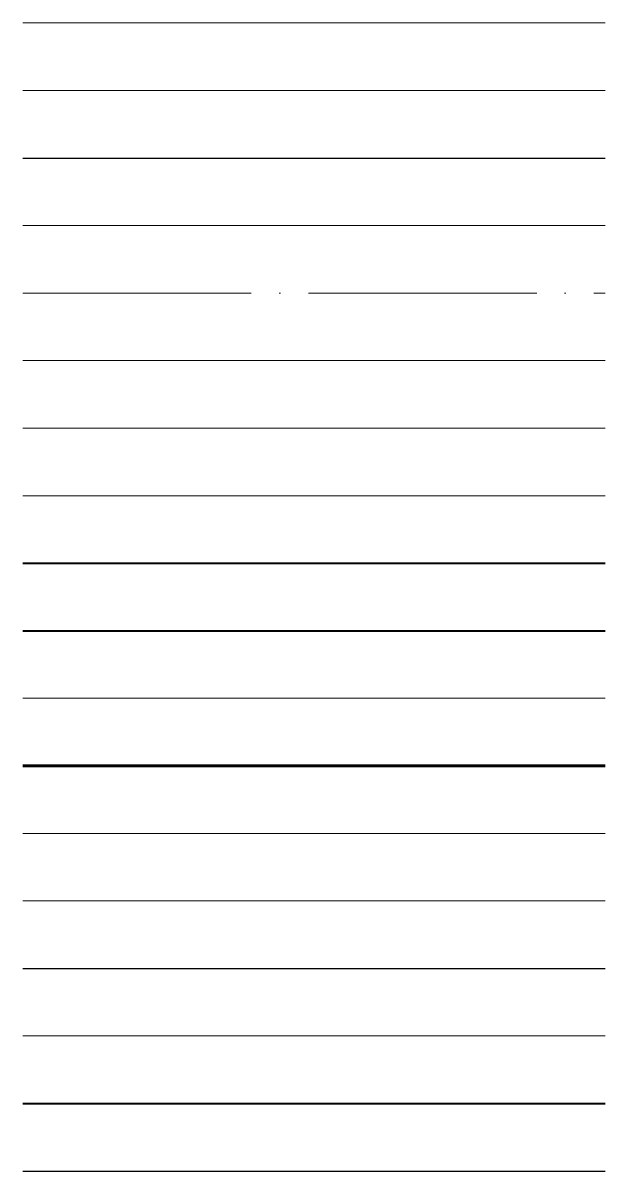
# Model space of a CAD drawing. Header units: inches. Extents: x 897 to 49934, y -34925 to -18564.
# Drawn here: x 18734 to 20876, y -32078 to -27857 of the extents above; entities that cross this region are included whole.
import ezdxf

# ---------------------------------------------------------------- set-up
doc = ezdxf.new("R2010")
doc.units = ezdxf.units.IN
doc.header["$LTSCALE"] = 35
doc.header["$MEASUREMENT"] = 0
doc.linetypes.add('ACAD_ISO04W100', pattern=[30, 24, -3, 0, -3])
for name, color, linetype, lineweight in [('SES-DIMENSION', 142, 'Continuous', 13), ('SES-Elevation', 4, 'Continuous', 15), ('SES-Excavation Line', 1, 'Continuous', 30), ('SES-Furniture', 45, 'Continuous', 5), ('SES-grid', 7, 'ACAD_ISO04W100', 9), ('SES-HACTH', 8, 'Continuous', 13), ('SES-Leader', 2, 'Continuous', 15), ('SES-Property Boundary', 2, 'Continuous', 15), ('SES-REBARS', 1, 'Continuous', 40), ('SES-Set Back Line', 2, 'Continuous', 15), ('SES-SHEETS', 7, 'Continuous', 60), ('SES-SLAB OUTLINE', 4, 'Continuous', 18), ('SES-Staircase', 134, 'Continuous', 13), ('SES-TEXT', 3, 'Continuous', 20), ('SES-TitleText', 7, 'Continuous', 40), ('SES-Wall Plan', 6, 'Continuous', 30)]:
    doc.layers.add(name, color=color, linetype=linetype, lineweight=lineweight)
doc.layers.add('SES-STIRRUP', color=10, linetype='Continuous')

msp = doc.modelspace()

# ---------------------------------------------------------------- linework, layer by layer
at = {"layer": 'SES-DIMENSION'}
msp.add_lwpolyline([(18734.12, -27857.33), (20875.66, -27857.33)], dxfattribs=at)
at = {"layer": 'SES-Elevation'}
msp.add_lwpolyline([(18734.12, -28105.62), (20875.66, -28105.62)], dxfattribs=at)
at = {"layer": 'SES-Excavation Line'}
msp.add_lwpolyline([(18734.12, -28353.91), (20875.66, -28353.91)], dxfattribs=at)
at = {"layer": 'SES-Furniture'}
msp.add_lwpolyline([(18734.12, -28602.19), (20875.66, -28602.19)], dxfattribs=at)
at = {"layer": 'SES-grid'}
msp.add_lwpolyline([(18734.12, -28850.48), (20875.66, -28850.48)], dxfattribs=at)
at = {"layer": 'SES-HACTH'}
msp.add_lwpolyline([(18734.12, -29098.77), (20875.66, -29098.77)], dxfattribs=at)
at = {"layer": 'SES-Leader'}
msp.add_lwpolyline([(18734.12, -29347.05), (20875.66, -29347.05)], dxfattribs=at)
at = {"layer": 'SES-Property Boundary'}
msp.add_lwpolyline([(18734.12, -29595.34), (20875.66, -29595.34)], dxfattribs=at)
at = {"layer": 'SES-REBARS'}
for points in [[(18734.12, -29843.62), (20875.66, -29843.62)], [(18734.12, -30091.91), (20875.66, -30091.91)]]:
    msp.add_lwpolyline(points, dxfattribs=at)
at = {"layer": 'SES-Set Back Line'}
msp.add_lwpolyline([(18734.12, -30340.2), (20875.66, -30340.2)], dxfattribs=at)
at = {"layer": 'SES-SHEETS'}
msp.add_lwpolyline([(18734.12, -30588.48), (20875.66, -30588.48)], dxfattribs=at)
at = {"layer": 'SES-SLAB OUTLINE'}
msp.add_lwpolyline([(18734.12, -30836.77), (20875.66, -30836.77)], dxfattribs=at)
at = {"layer": 'SES-Staircase'}
msp.add_lwpolyline([(18734.12, -31085.06), (20875.66, -31085.06)], dxfattribs=at)
at = {"layer": 'SES-STIRRUP'}
msp.add_lwpolyline([(18734.12, -31333.34), (20875.66, -31333.34)], dxfattribs=at)
at = {"layer": 'SES-TEXT'}
msp.add_lwpolyline([(18734.12, -31581.63), (20875.66, -31581.63)], dxfattribs=at)
at = {"layer": 'SES-TitleText'}
msp.add_lwpolyline([(18734.12, -31829.92), (20875.66, -31829.92)], dxfattribs=at)
at = {"layer": 'SES-Wall Plan'}
msp.add_lwpolyline([(18734.12, -32078.2), (20875.66, -32078.2)], dxfattribs=at)

doc.saveas('drawing.dxf')
